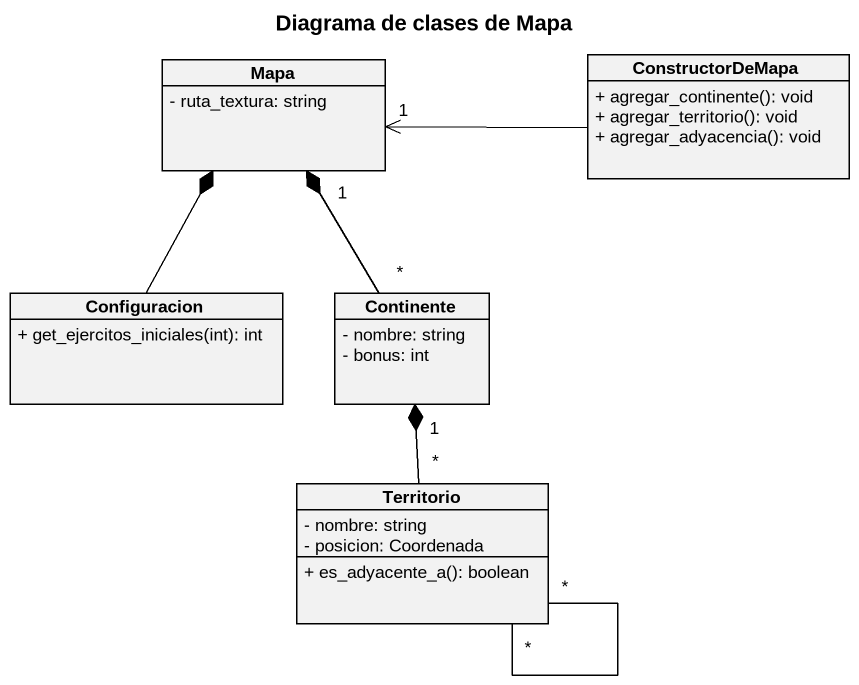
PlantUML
@startuml
title Diagrama de clases de Mapa
hide circle
hide empty members
skinparam classAttributeIconSize 0
class Mapa {
  - ruta_textura: string
}
class ConstructorDeMapa {
  + agregar_continente(): void
  + agregar_territorio(): void
  + agregar_adyacencia(): void
}
class Configuracion {
  + get_ejercitos_iniciales(int): int
}
class Continente {
  - nombre: string
  - bonus: int
}
class Territorio {
  - nombre: string
  - posicion: Coordenada
  + es_adyacente_a(): boolean
}
ConstructorDeMapa -left-> "1" Mapa
Configuracion -up-* Mapa
Continente "*" -up-* "1" Mapa
Territorio "*" -up-* "1" Continente
Territorio "*" -- "*" Territorio
@enduml
